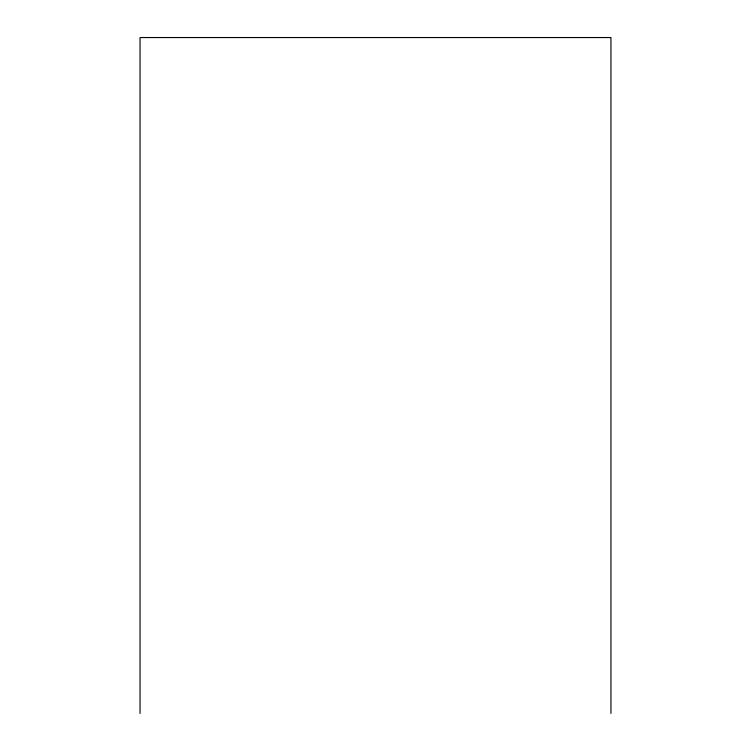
<?xml version="1.0" encoding="UTF-8"?>
<svg xmlns="http://www.w3.org/2000/svg" width="751" height="751" viewBox="0 0 751 751"><rect width="100%" height="100%" fill="white"/><g stroke="black" fill="none" stroke-linecap="round" stroke-linejoin="round"><path stroke-width="1.13" d="M610.948 713.45L610.948 37.55L140.052 37.55L140.052 713.45"/></g></svg>
